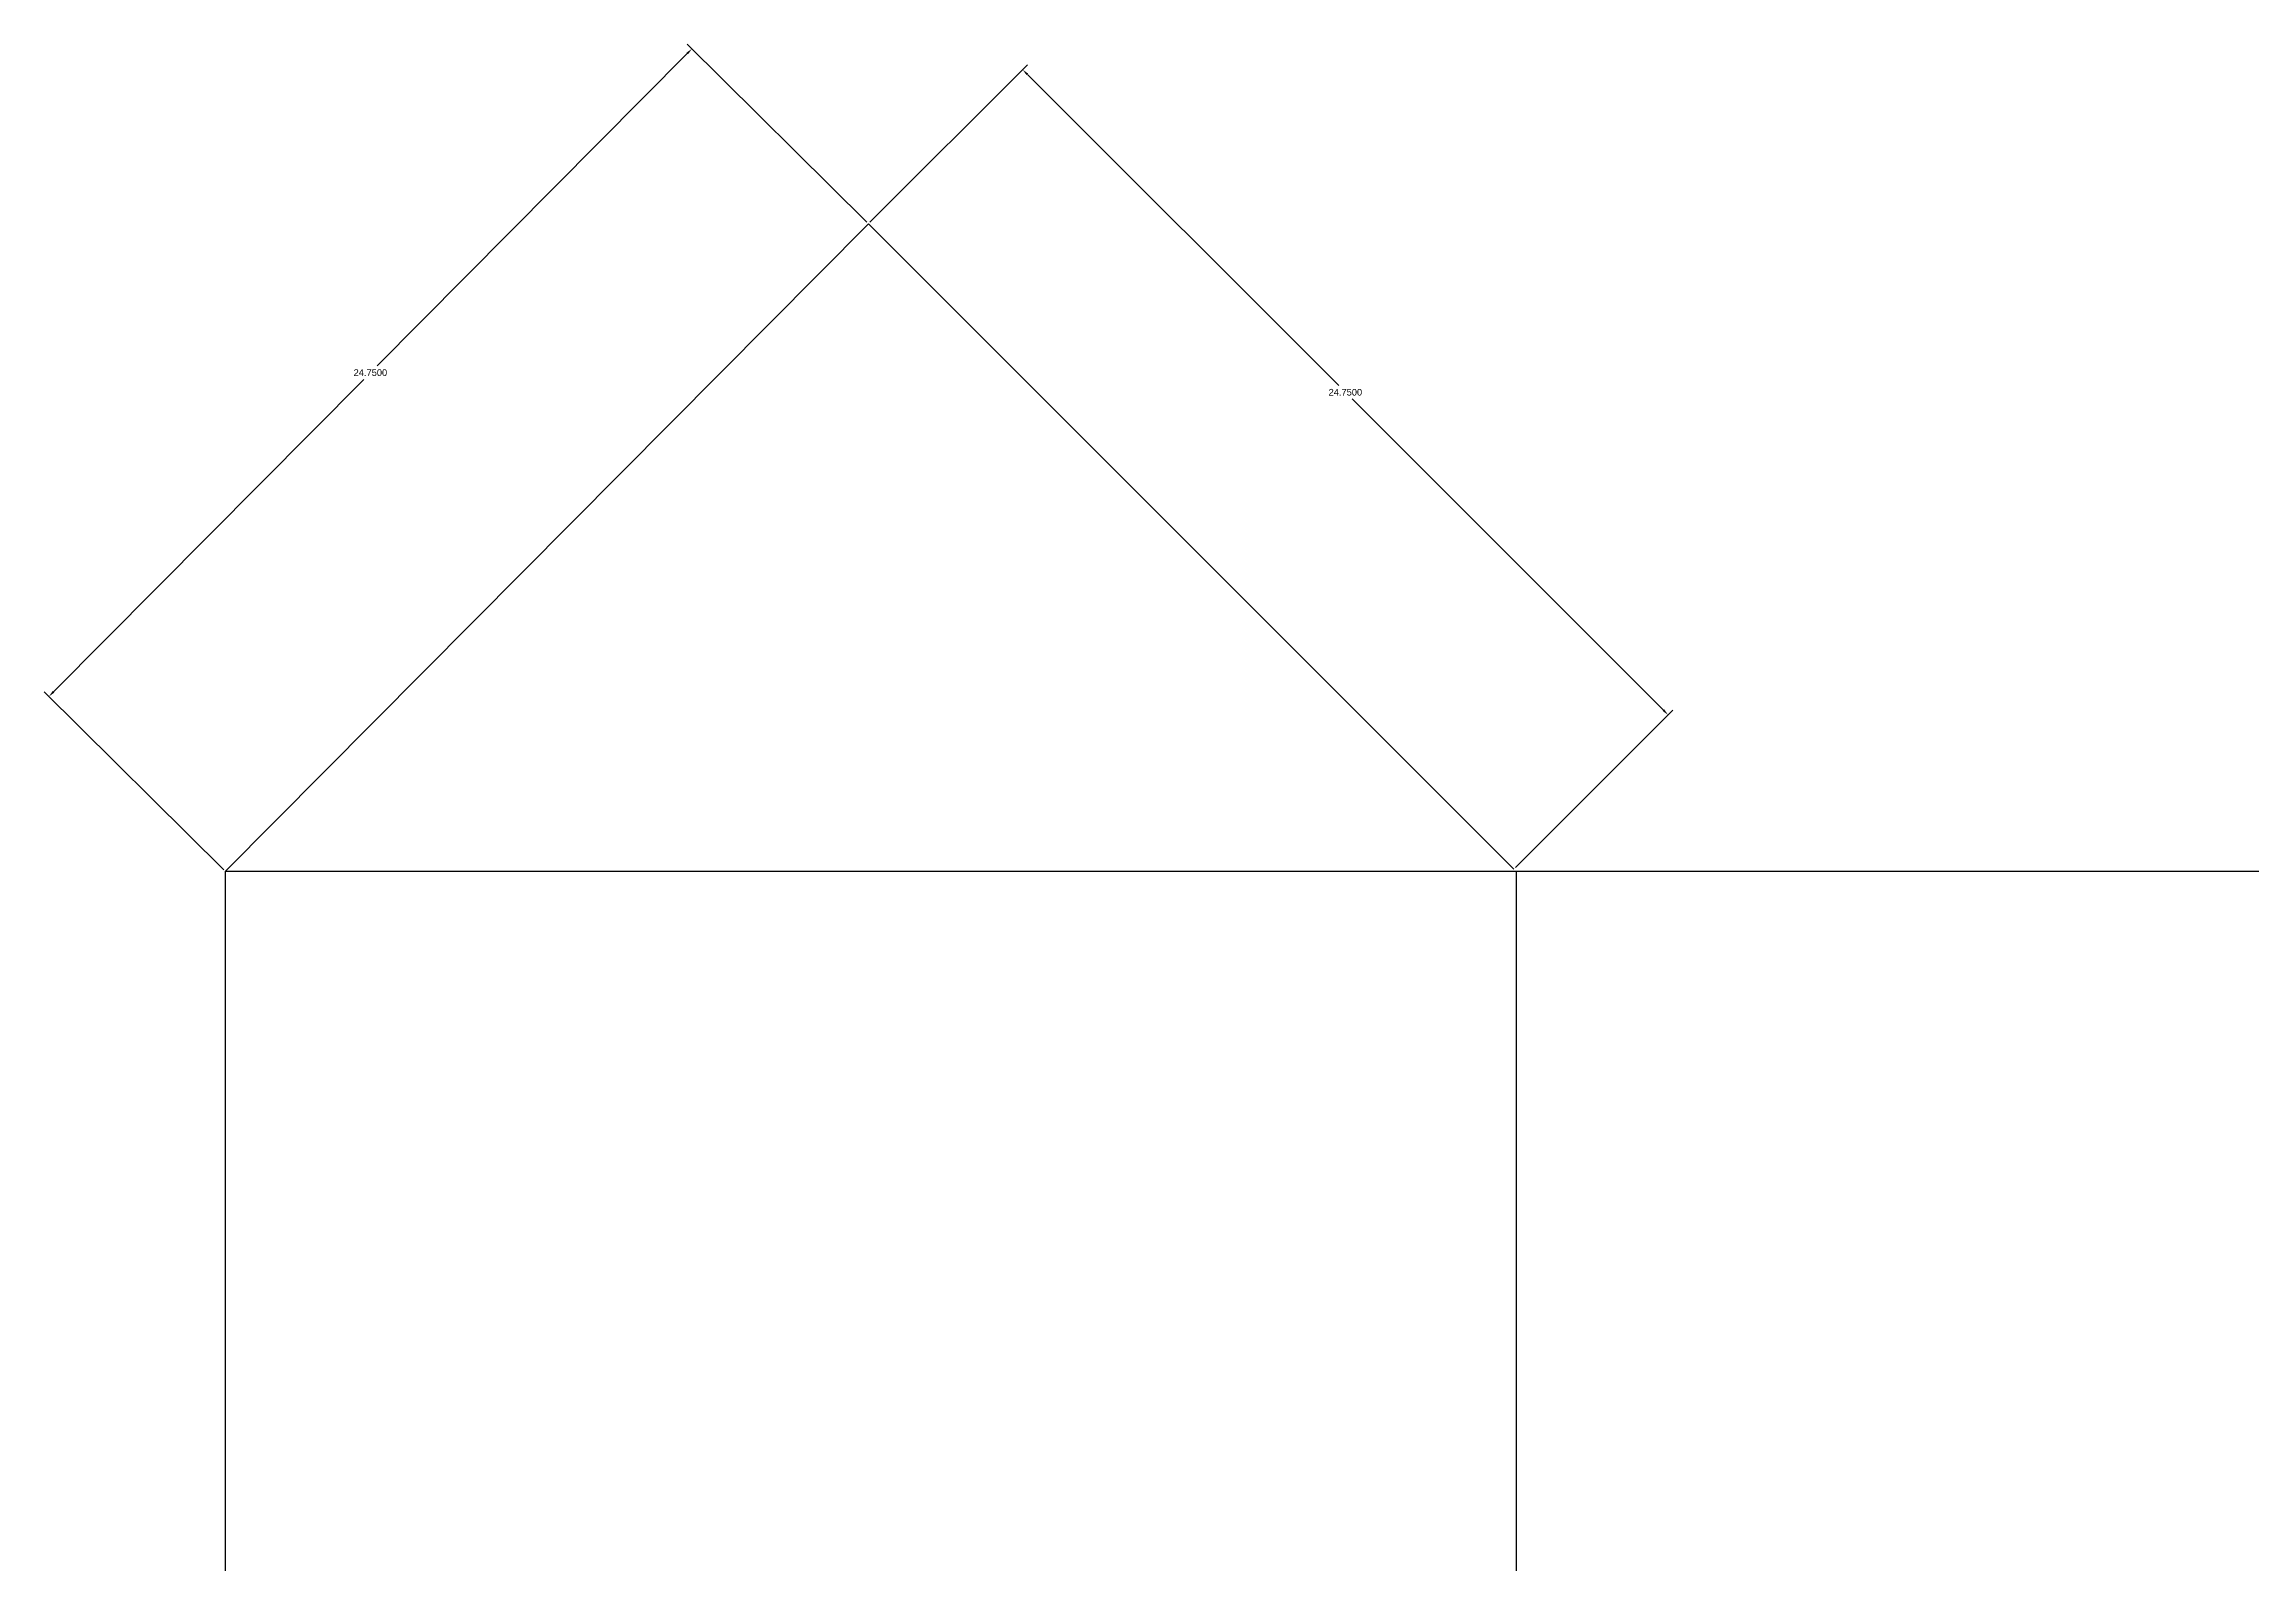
# Model space of a CAD drawing. Header units: inches. Extents: x 7 to 341, y -19 to 98.
# Drawn here: x 6.7 to 66.6, y 56.4 to 97.7 of the extents above; entities that cross this region are included whole.
import ezdxf

# ---------------------------------------------------------------- set-up
doc = ezdxf.new("R2010")
doc.units = ezdxf.units.IN
doc.header["$MEASUREMENT"] = 0
doc.styles.get("Standard").update_dxf_attribs({"font": 'arial.ttf'})
doc.dimstyles.get("Standard").update_dxf_attribs({"dimtxt": 0.18, "dimasz": 0.18, "dimexe": 0.18, "dimexo": 0.0625, "dimgap": 0.09, "dimtad": 0, "dimtih": 1, "dimtoh": 1, "dimdec": 4, "dimzin": 0, "dimdsep": 46, "dimtxsty": 'Standard', "dimcen": 0.09, "dimadec": 0, "dimazin": 0, "dimtfac": 1, "dimtdec": 4, "dimtofl": 0, "dimtmove": 0, "dimatfit": 3, "dimfxl": 1, "dimtolj": 1, "dimtzin": 0, "dimarcsym": 0})

# ---------------------------------------------------------------- blocks, each defined once
blk = doc.blocks.new('*D2')
at = {"color": 0, "lineweight": -2, "transparency": 16777216}
for p, q in [((29.124, 92.839), (33.39, 97.104)), ((33.39, 96.849), (41.831, 88.407)), ((50.635, 79.602), (42.194, 88.044)), ((46.624, 75.337), (50.89, 79.602))]:
    blk.add_line(p, q, dxfattribs=at)
at = {"color": 0, "transparency": 16777216}
for points in [[(33.411, 96.87), (33.368, 96.828), (33.262, 96.976)], [(50.656, 79.623), (50.614, 79.581), (50.762, 79.475)]]:
    blk.add_solid(points, dxfattribs=at)
at = {"layer": 'Defpoints', "color": 0, "transparency": 16777216}
for p in [(29.08, 92.794), (50.762, 79.475), (46.58, 75.293)]:
    blk.add_point(p, dxfattribs=at)
at = {"color": 0, "transparency": 16777216, "insert": (42.012, 88.225), "char_height": 0.18, "attachment_point": 5}
blk.add_mtext('\\A1;24.7500', dxfattribs=at)
blk = doc.blocks.new('*D3')
at = {"color": 0, "lineweight": -2, "transparency": 16777216}
for p, q in [((29.036, 92.838), (24.169, 97.668)), ((24.17, 97.414), (15.76, 88.939)), ((6.989, 80.101), (15.399, 88.576)), ((11.602, 75.271), (6.735, 80.1))]:
    blk.add_line(p, q, dxfattribs=at)
at = {"color": 0, "transparency": 16777216}
for points in [[(24.148, 97.435), (24.191, 97.393), (24.296, 97.541)], [(6.968, 80.123), (7.011, 80.08), (6.863, 79.974)]]:
    blk.add_solid(points, dxfattribs=at)
at = {"layer": 'Defpoints', "color": 0, "transparency": 16777216}
for p in [(24.296, 97.541), (29.08, 92.794), (11.646, 75.227)]:
    blk.add_point(p, dxfattribs=at)
at = {"color": 0, "transparency": 16777216, "insert": (15.58, 88.758), "char_height": 0.18, "attachment_point": 5}
blk.add_mtext('\\A1;24.7500', dxfattribs=at)

msp = doc.modelspace()

# ---------------------------------------------------------------- linework, layer by layer
for p, q in [((11.6463, 75.22653), (29.08005, 92.79431)), ((29.08005, 92.79431), (46.58018, 75.29265)), ((46.6463, 75.22653), (11.6463, 75.22653)), ((11.6463, 75.22653), (11.6463, 15.22653)), ((81.6463, 75.22653), (46.6463, 75.22653)), ((46.6463, 75.22653), (46.6463, 75.22653)), ((46.6463, 75.22653), (46.6463, 15.22653))]:
    msp.add_line(p, q)

# ---------------------------------------------------------------- dimensions: what is measured, and where the dimension line sits
for p1, p2, distance, picture, middle in [((11.6463, 75.22653), (29.08005, 92.79431), 6.73926, '*D3', (15.57958, 88.75751)), ((29.08005, 92.79431), (46.58018, 75.29265), 5.91439, '*D2', (42.0124, 88.22541))]:
    dim = msp.add_aligned_dim(p1=p1, p2=p2, distance=distance, dimstyle='Standard')
    dim.commit()
    dim.dimension.update_dxf_attribs({"geometry": picture, "text_midpoint": middle})

doc.saveas('drawing.dxf')
